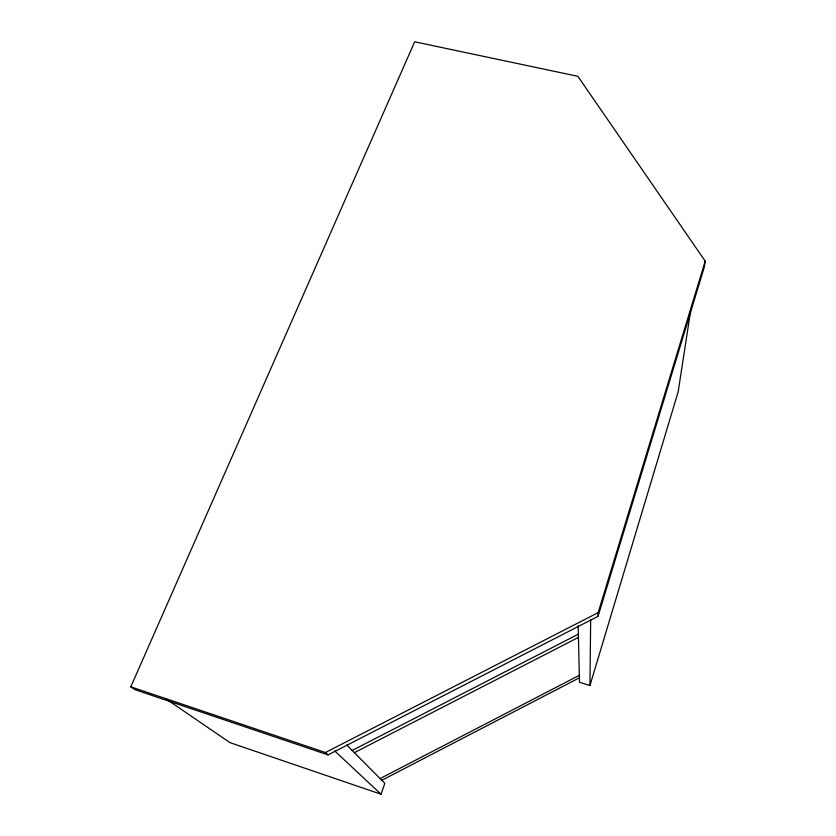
<?xml version="1.0" encoding="UTF-8"?>
<svg xmlns="http://www.w3.org/2000/svg" width="836" height="836" viewBox="0 0 836 836"><rect width="100%" height="100%" fill="white"/><g stroke="black" fill="none" stroke-linecap="round" stroke-linejoin="round"><path stroke-width="1.25" d="M578.167 625.694L579.484 682.27L589.944 685.53L590.676 619.34M598.043 616.331L598.158 612.631L705.208 261.145L577.875 76.316L414.677 41.8L130.792 686.826L135.275 689.773L328.088 754.898L598.043 616.331L704.163 267.551L705.208 261.145M690.62 310.898L678.174 391.77L589.944 685.53M166.092 698.969L230.004 742.65L381.007 794.2L384.832 783.332L346.731 745.001M380.108 778.577L579.327 675.3M381.812 780.291L579.379 677.818M352.155 750.456L578.366 634.158M354.349 752.661L578.439 637.387M130.792 686.826L325.423 752.515L598.158 612.631M325.423 752.515L328.088 754.898M334.672 750.895L381.007 794.2"/></g></svg>
